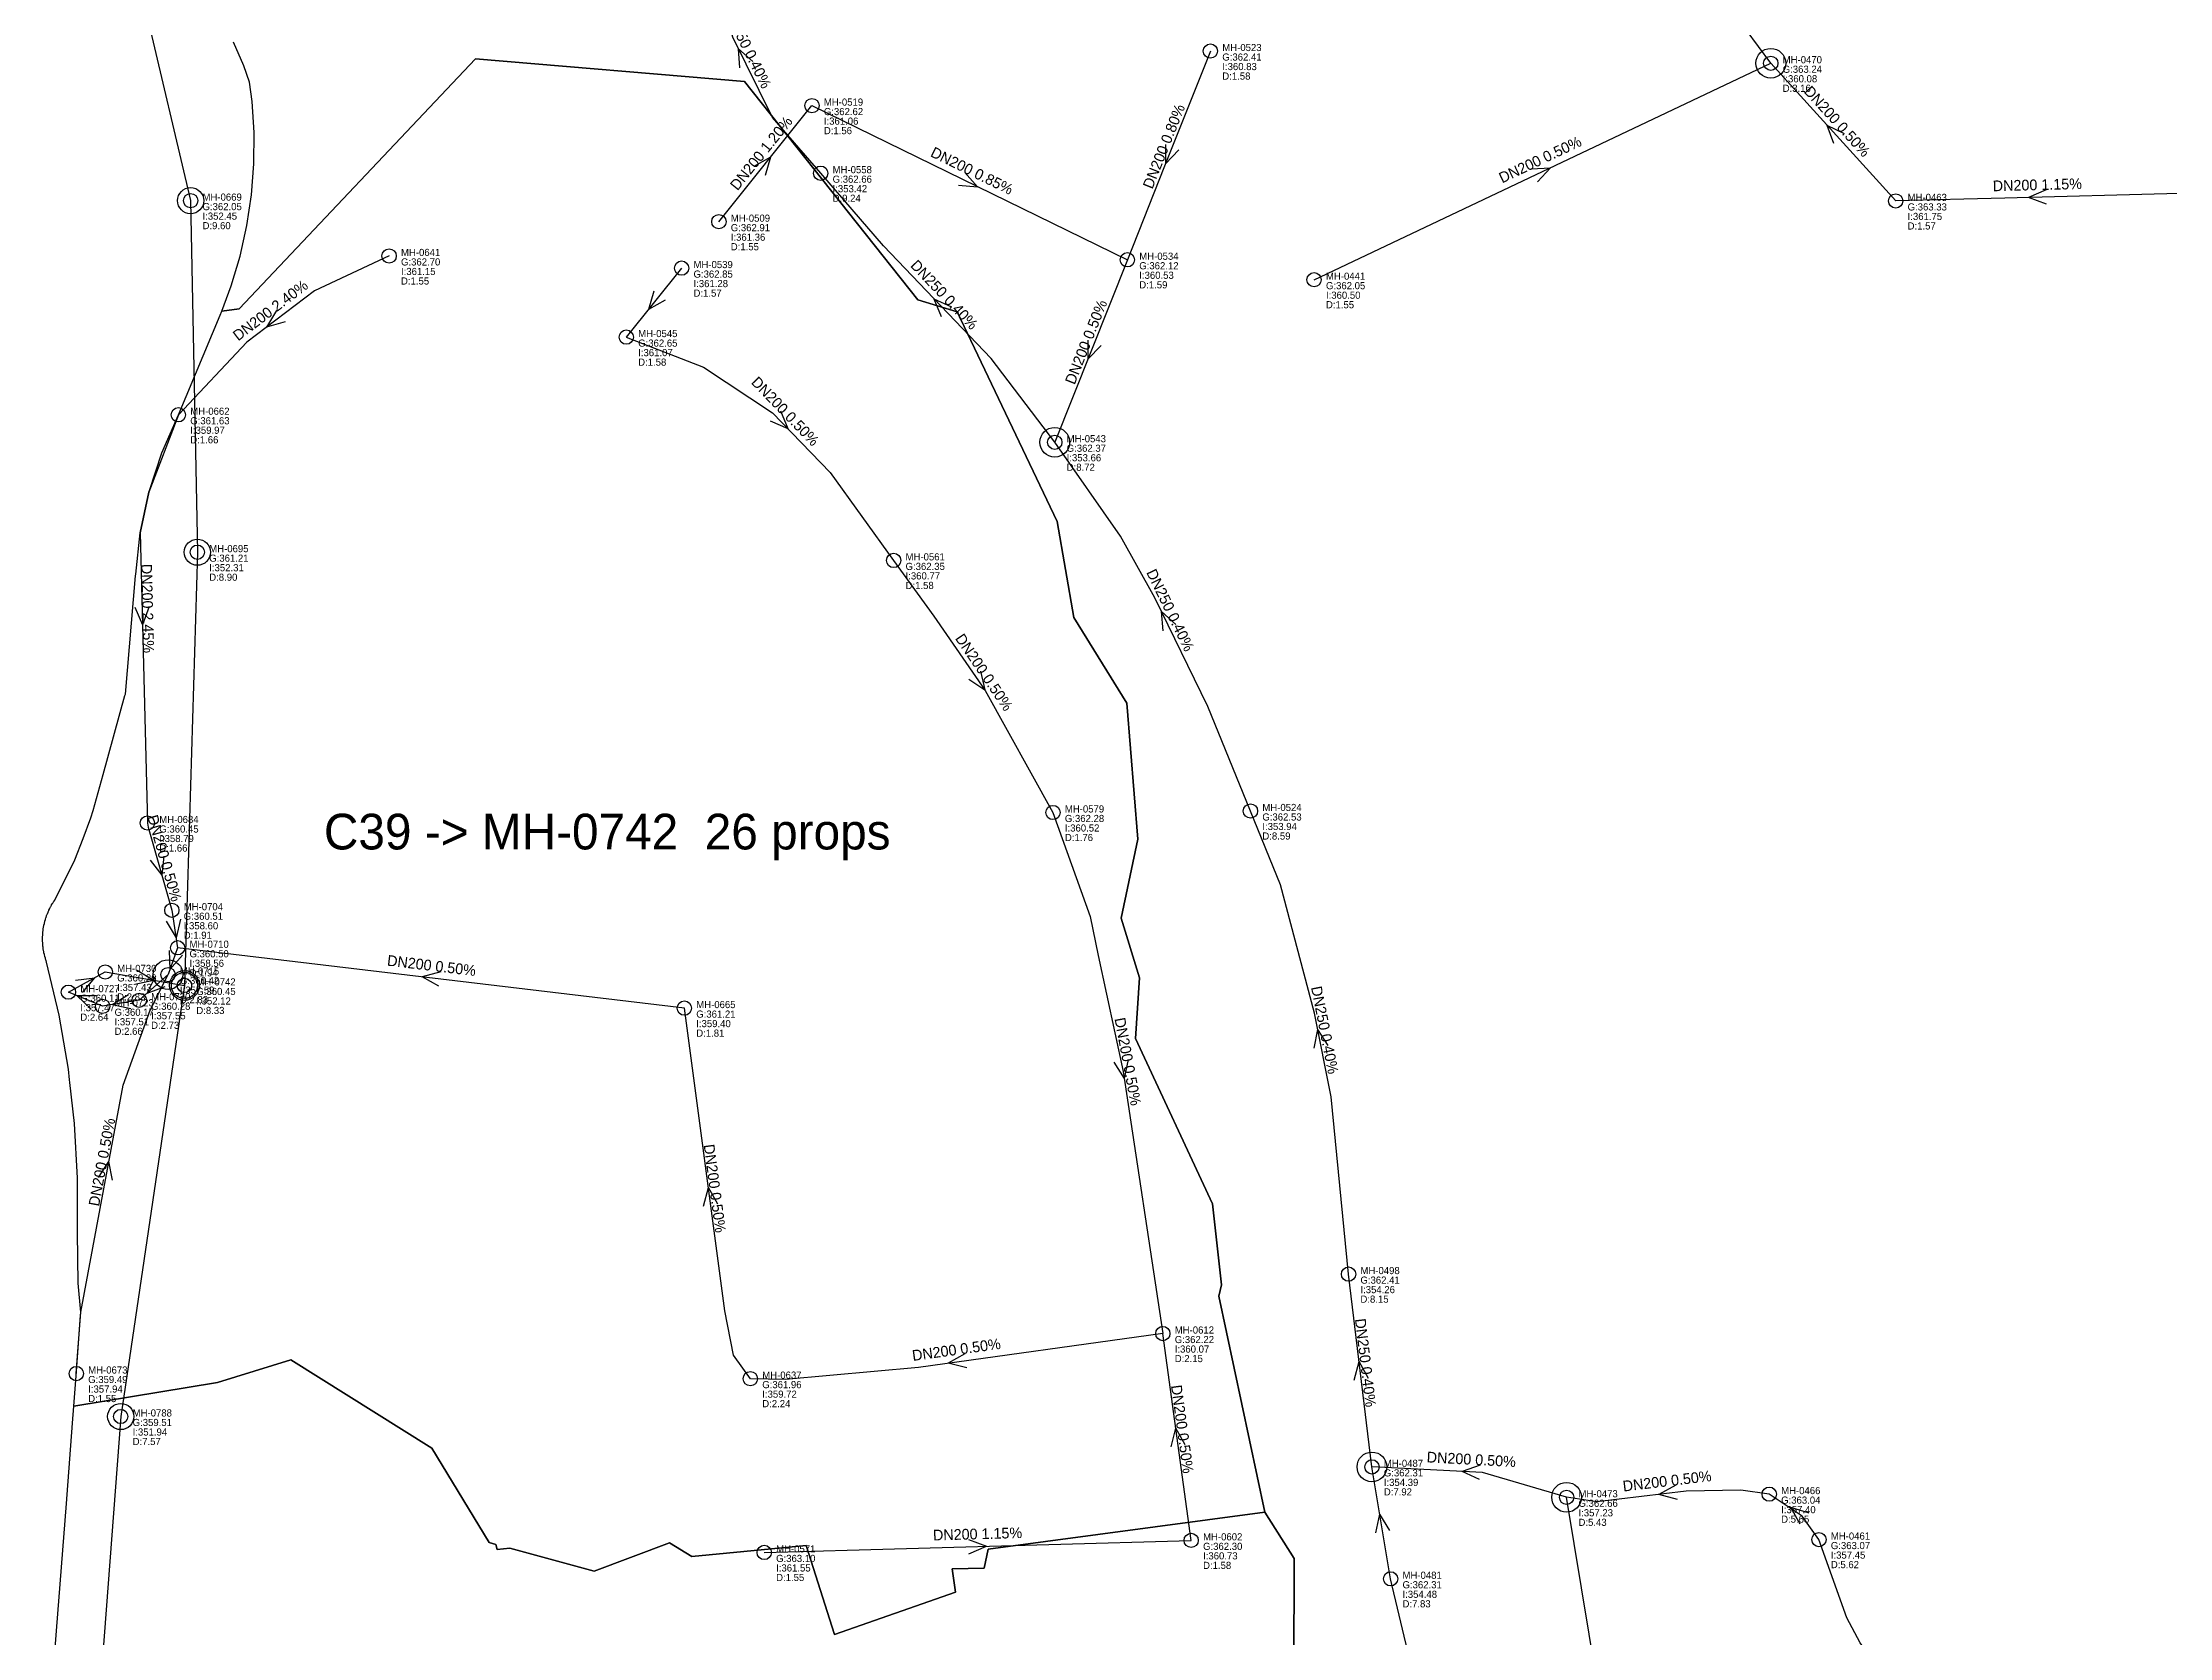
# Model space of a CAD drawing. Header units: metres. Extents: x 449149 to 451990, y 2566737 to 2570847.
# Drawn here: x 450082.3 to 450439.7, y 2569864 to 2570132 of the extents above; entities that cross this region are included whole.
import ezdxf
from ezdxf.enums import TextEntityAlignment as Align

# ---------------------------------------------------------------- set-up
doc = ezdxf.new("R2010")
doc.units = ezdxf.units.M
for name, color, linetype in [('SEW-CATCHMENT', 4, 'Continuous'), ('SEW-CATCHMENT-LABEL', 4, 'Continuous'), ('SEW-DROP', 6, 'Continuous'), ('SEW-LABEL', 2, 'Continuous'), ('SEW-MAIN-PIPE', 5, 'Continuous'), ('SEW-MH', 7, 'Continuous'), ('SEW-MH-LABEL', 8, 'Continuous'), ('SEW-PIPE-DN200', 3, 'Continuous'), ('SEW-PIPE-DN250', 4, 'Continuous'), ('SEW-TRUNK-MH', 7, 'Continuous')]:
    doc.layers.add(name, color=color, linetype=linetype)

msp = doc.modelspace()

# ---------------------------------------------------------------- linework, layer by layer
at = {"layer": 'SEW-CATCHMENT'}
msp.add_lwpolyline([(450123.99, 2569910.63), (450111.7, 2569906.8), (450087.56, 2569902.81), (450087.93, 2569907.92), (450088.66, 2569918.08), (450088.7, 2569918.65), (450088.3, 2569923.52), (450088.14, 2569931.97), (450088.17, 2569941.17), (450087.67, 2569950.34), (450086.89, 2569957.21), (450086.84, 2569957.68), (450086.63, 2569959.48), (450085.06, 2569968.53), (450082.97, 2569977.48), (450082.88, 2569977.75), (450082.86, 2569977.81), (450082.78, 2569978.07), (450082.76, 2569978.13), (450082.68, 2569978.39), (450082.67, 2569978.44), (450082.6, 2569978.71), (450082.59, 2569978.77), (450082.53, 2569979.03), (450082.52, 2569979.09), (450082.49, 2569979.24), (450082.47, 2569979.36), (450082.46, 2569979.4), (450082.41, 2569979.69), (450082.4, 2569979.74), (450082.37, 2569980.01), (450082.36, 2569980.07), (450082.33, 2569980.34), (450082.33, 2569980.4), (450082.31, 2569980.67), (450082.31, 2569980.73), (450082.29, 2569981.01), (450082.29, 2569981.06), (450082.29, 2569981.34), (450082.29, 2569981.38), (450082.29, 2569981.67), (450082.29, 2569981.73), (450082.31, 2569982), (450082.31, 2569982.06), (450082.33, 2569982.33), (450082.33, 2569982.39), (450082.35, 2569982.59), (450082.37, 2569982.72), (450082.4, 2569982.99), (450082.41, 2569983.05), (450082.46, 2569983.32), (450082.46, 2569983.36), (450082.52, 2569983.64), (450082.53, 2569983.7), (450082.59, 2569983.97), (450082.6, 2569984.02), (450082.67, 2569984.29), (450082.68, 2569984.34), (450082.76, 2569984.61), (450082.78, 2569984.66), (450082.86, 2569984.92), (450082.88, 2569984.98), (450082.97, 2569985.24), (450082.98, 2569985.28), (450083.08, 2569985.55), (450083.1, 2569985.6), (450083.21, 2569985.85), (450083.23, 2569985.91), (450083.34, 2569986.16), (450083.37, 2569986.21), (450083.49, 2569986.45), (450083.51, 2569986.51), (450083.64, 2569986.75), (450083.67, 2569986.8), (450083.8, 2569987.04), (450083.82, 2569987.08), (450083.97, 2569987.32), (450084, 2569987.37), (450084.15, 2569987.6), (450084.18, 2569987.65), (450084.33, 2569987.88), (450087.71, 2569994.65), (450089.1, 2569998.23), (450090.43, 2570001.7), (450090.79, 2570002.97), (450092.48, 2570008.98), (450096.13, 2570022.26), (450096.2, 2570022.52), (450097.92, 2570042.38), (450097.94, 2570042.68), (450098.7, 2570049.62), (450100.16, 2570056.44), (450100.26, 2570056.74), (450102.31, 2570063.07), (450105.11, 2570069.46), (450112.13, 2570086.23), (450112.39, 2570086.9), (450115.3, 2570087.28), (450155.05, 2570129.29), (450200.22, 2570125.5), (450229.35, 2570088.77), (450235.95, 2570086.78), (450252.75, 2570051.52), (450255.56, 2570035.4), (450264.49, 2570020.97), (450266.32, 2569998.15), (450263.51, 2569984.87), (450266.58, 2569974.8), (450265.91, 2569964.64), (450278.86, 2569936.81), (450280.4, 2569923.23), (450279.96, 2569921.29), (450287.67, 2569885.04), (450241.19, 2569878.79), (450240.51, 2569875.61), (450235.14, 2569875.48), (450235.71, 2569871.57), (450215.34, 2569864.44), (450210.58, 2569879.42), (450191.41, 2569877.58), (450187.61, 2569879.88), (450174.98, 2569875.12), (450160.83, 2569878.95), (450158.66, 2569878.75), (450158.46, 2569879.59), (450157.36, 2569879.89), (450147.68, 2569895.78), (450123.99, 2569910.63)], close=True, dxfattribs=at)
for points in [[(450292.55, 2569858.44), (450292.62, 2569877.24), (450287.67, 2569885.04), (450279.96, 2569921.29), (450280.4, 2569923.23), (450278.86, 2569936.81), (450265.91, 2569964.64), (450266.58, 2569974.8), (450263.51, 2569984.87), (450266.32, 2569998.15), (450264.49, 2570020.97), (450255.56, 2570035.4), (450252.75, 2570051.52), (450235.95, 2570086.78), (450229.35, 2570088.77), (450200.22, 2570125.5), (450155.05, 2570129.29), (450115.3, 2570087.28), (450112.39, 2570086.9), (450113.99, 2570091.13), (450115.49, 2570096.14), (450116.63, 2570101.25), (450117.41, 2570106.43), (450117.81, 2570111.65), (450117.84, 2570116.89), (450117.5, 2570122.11), (450117.05, 2570125.36), (450116.1, 2570128.09), (450114.38, 2570132.08)], [(450083.93, 2569855.68), (450084.65, 2569865.04), (450085.49, 2569875.77), (450086.32, 2569886.49), (450086.44, 2569888), (450087.35, 2569899.97), (450087.56, 2569902.81), (450111.7, 2569906.8), (450123.99, 2569910.63), (450123.99, 2569910.63), (450147.68, 2569895.78), (450157.36, 2569879.89), (450158.46, 2569879.59), (450158.66, 2569878.75), (450160.83, 2569878.95), (450174.98, 2569875.12), (450187.61, 2569879.88), (450191.41, 2569877.58), (450210.58, 2569879.42), (450215.34, 2569864.44), (450235.71, 2569871.57), (450235.14, 2569875.48), (450240.51, 2569875.61), (450241.19, 2569878.79), (450287.67, 2569885.04), (450292.62, 2569877.24), (450292.55, 2569858.44)]]:
    msp.add_lwpolyline(points, dxfattribs=at)
at = {"layer": 'SEW-DROP'}
for centre in [(450372.68, 2570128.54), (450252.37, 2570064.84), (450103.37, 2569975.36), (450106.13, 2569973.54), (450305.66, 2569892.62), (450338.37, 2569887.51)]:
    msp.add_circle(centre, 2.5, dxfattribs=at)
at = {"layer": 'SEW-LABEL'}
for p, q in [((450199.48, 2570127.75), (450199.23, 2570130.98)), ((450201.64, 2570128.82), (450199.23, 2570130.98)), ((450383.3, 2570115.05), (450382.17, 2570118.08)), ((450385.07, 2570116.67), (450382.17, 2570118.08)), ((450270.98, 2570114.89), (450270.98, 2570111.66)), ((450201.87, 2570111.25), (450204.68, 2570112.84)), ((450203.74, 2570109.74), (450204.68, 2570112.84)), ((450273.21, 2570114), (450270.98, 2570111.66)), ((450332.44, 2570110.79), (450335.67, 2570110.99)), ((450333.47, 2570108.62), (450335.67, 2570110.99)), ((450236.19, 2570108.04), (450239.41, 2570107.8)), ((450237.24, 2570110.2), (450239.41, 2570107.8)), ((450418.96, 2570107.26), (450415.99, 2570105.98)), ((450419.02, 2570104.86), (450415.99, 2570105.98)), ((450185.02, 2570090.23), (450184.08, 2570087.14)), ((450121.59, 2570086.98), (450119.92, 2570084.21)), ((450186.89, 2570088.73), (450184.08, 2570087.14)), ((450233.33, 2570085.91), (450232.13, 2570088.91)), ((450235.07, 2570087.57), (450232.13, 2570088.91)), ((450123.04, 2570085.06), (450119.92, 2570084.21)), ((450257.91, 2570082.01), (450257.92, 2570078.78)), ((450260.14, 2570081.13), (450257.92, 2570078.78)), ((450204.54, 2570068.47), (450207.49, 2570067.14)), ((450206.26, 2570070.14), (450207.49, 2570067.14)), ((450097.81, 2570037.15), (450099.09, 2570034.18)), ((450100.21, 2570037.21), (450099.09, 2570034.18)), ((450270.56, 2570033.16), (450270.33, 2570036.38)), ((450272.72, 2570034.21), (450270.33, 2570036.38)), ((450237.92, 2570025.04), (450240.6, 2570023.23)), ((450239.91, 2570026.38), (450240.6, 2570023.23)), ((450100.36, 2569994.62), (450102.34, 2569992.06)), ((450102.67, 2569995.27), (450102.34, 2569992.06)), ((450103.08, 2569984.33), (450104.72, 2569981.55)), ((450105.45, 2569984.69), (450104.72, 2569981.55)), ((450103.55, 2569979.43), (450103.67, 2569976.2)), ((450105.81, 2569978.63), (450103.67, 2569976.2)), ((450098.2, 2569976.11), (450100.96, 2569974.42)), ((450101.27, 2569975.1), (450099.83, 2569972.21)), ((450149.19, 2569975.82), (450146.06, 2569974.98)), ((450148.9, 2569973.43), (450146.06, 2569974.98)), ((450087.84, 2569974.44), (450091.05, 2569974.83)), ((450090.45, 2569969.55), (450088.13, 2569971.8)), ((450091.36, 2569971.77), (450088.13, 2569971.8)), ((450089, 2569972.33), (450091.05, 2569974.83)), ((450096.74, 2569971.97), (450093.98, 2569970.3)), ((450097.8, 2569973.74), (450100.96, 2569974.42)), ((450102.86, 2569973.31), (450099.83, 2569972.21)), ((450097.13, 2569969.61), (450093.98, 2569970.3)), ((450295.98, 2569962.98), (450296.58, 2569966.16)), ((450298.33, 2569963.44), (450296.58, 2569966.16)), ((450262.32, 2569960.64), (450264.05, 2569957.91)), ((450264.68, 2569961.08), (450264.05, 2569957.91)), ((450091.69, 2569941.24), (450093.43, 2569943.97)), ((450094.05, 2569940.8), (450093.43, 2569943.97)), ((450193.37, 2569936.47), (450194.16, 2569939.6)), ((450195.75, 2569936.79), (450194.16, 2569939.6)), ((450237.28, 2569911.64), (450234.47, 2569910.04)), ((450237.61, 2569909.26), (450234.47, 2569910.04)), ((450302.69, 2569907.18), (450303.52, 2569910.31)), ((450305.07, 2569907.47), (450303.52, 2569910.31)), ((450271.92, 2569896), (450272.7, 2569899.14)), ((450274.3, 2569896.33), (450272.7, 2569899.14)), ((450323.87, 2569892.91), (450320.81, 2569891.87)), ((450323.74, 2569890.51), (450320.81, 2569891.87)), ((450356.71, 2569889.53), (450353.87, 2569887.98)), ((450356.99, 2569887.15), (450353.87, 2569887.98)), ((450377.6, 2569882.97), (450376.04, 2569885.8)), ((450379.12, 2569884.82), (450376.04, 2569885.8)), ((450306.29, 2569881.54), (450306.98, 2569884.7)), ((450308.66, 2569881.93), (450306.98, 2569884.7)), ((450237.89, 2569880.41), (450240.92, 2569879.3)), ((450237.95, 2569878.01), (450240.92, 2569879.3))]:
    msp.add_line(p, q, dxfattribs=at)
at = {"layer": 'SEW-MAIN-PIPE'}
for points in [[(450099.72, 2570137.07), (450107.17, 2570105.45)], [(450107.17, 2570105.45), (450108.3, 2570046.36)], [(450108.3, 2570046.36), (450106.13, 2569973.54)], [(450106.13, 2569973.54), (450095.43, 2569901.09)], [(450095.43, 2569901.09), (450089.88, 2569828)]]:
    msp.add_lwpolyline(points, dxfattribs=at)
at = {"layer": 'SEW-MH'}
for centre in [(450278.52, 2570130.59), (450372.68, 2570128.54), (450211.57, 2570121.42), (450213.04, 2570110.06), (450107.17, 2570105.45), (450393.67, 2570105.4), (450195.93, 2570101.91), (450140.52, 2570096.15), (450264.57, 2570095.51), (450189.67, 2570094.11), (450295.94, 2570092.16), (450180.37, 2570082.51), (450105.11, 2570069.46), (450252.37, 2570064.84), (450108.3, 2570046.36), (450225.3, 2570044.98), (450252.07, 2570002.61), (450285.25, 2570002.86), (450099.91, 2570000.84), (450104.01, 2569986.18), (450104.98, 2569979.87), (450092.83, 2569975.81), (450103.37, 2569975.36), (450086.64, 2569972.41), (450098.53, 2569971.05), (450106.13, 2569973.54), (450092.39, 2569970.04), (450190.13, 2569969.73), (450301.73, 2569925.02), (450270.53, 2569915.03), (450087.96, 2569908.31), (450201.22, 2569907.45), (450095.43, 2569901.09), (450305.66, 2569892.62), (450372.42, 2569888.04), (450338.37, 2569887.51), (450203.55, 2569878.24), (450275.29, 2569880.27), (450380.77, 2569880.4), (450308.8, 2569873.81)]:
    msp.add_circle(centre, 1.2, dxfattribs=at)
at = {"layer": 'SEW-PIPE-DN200'}
for points in [[(450372.68, 2570128.54), (450343.65, 2570167.85), (450338.4, 2570180.72), (450336.05, 2570194.43), (450336.17, 2570203.71)], [(450278.52, 2570130.59), (450270.83, 2570111.26), (450264.57, 2570095.51)], [(450295.94, 2570092.16), (450372.68, 2570128.54)], [(450393.67, 2570105.4), (450372.68, 2570128.54)], [(450195.93, 2570101.91), (450211.57, 2570121.42)], [(450211.57, 2570121.42), (450264.57, 2570095.51)], [(450441.31, 2570106.64), (450412.02, 2570105.88), (450393.67, 2570105.4)], [(450140.52, 2570096.15), (450127.98, 2570090.32), (450116.6, 2570081.68), (450105.11, 2570069.46)], [(450189.67, 2570094.11), (450180.37, 2570082.51)], [(450264.57, 2570095.51), (450252.37, 2570064.84)], [(450180.37, 2570082.51), (450193.35, 2570077.47), (450204.95, 2570069.77), (450214.63, 2570059.76), (450225.3, 2570044.98)], [(450105.11, 2570069.46), (450100.16, 2570056.44), (450098.7, 2570049.62), (450099.91, 2570000.84)], [(450225.3, 2570044.98), (450232.06, 2570035.6), (450240.69, 2570023.11), (450252.07, 2570002.61)], [(450099.91, 2570000.84), (450100.03, 2570000.16), (450104.01, 2569986.18)], [(450252.07, 2570002.61), (450252.07, 2570002.61), (450258.29, 2569985.14), (450259.68, 2569978.59), (450263.84, 2569959.08), (450270.53, 2569915.03)], [(450104.01, 2569986.18), (450104.98, 2569979.87)], [(450104.98, 2569979.87), (450103.37, 2569975.36)], [(450190.13, 2569969.73), (450104.98, 2569979.87)], [(450086.64, 2569972.41), (450086.64, 2569972.41), (450092.83, 2569975.81)], [(450087.96, 2569908.31), (450088.7, 2569918.65), (450095.82, 2569956.81), (450100.36, 2569969.38), (450103.37, 2569975.36)], [(450092.83, 2569975.81), (450106.13, 2569973.54)], [(450103.37, 2569975.36), (450098.53, 2569971.05), (450098.53, 2569971.05)], [(450092.39, 2569970.04), (450092.39, 2569970.04), (450086.64, 2569972.41)], [(450098.53, 2569971.05), (450092.39, 2569970.04)], [(450201.22, 2569907.45), (450198.37, 2569911.42), (450196.94, 2569918.88), (450190.13, 2569969.73)], [(450270.53, 2569915.03), (450229.48, 2569909.35), (450207.1, 2569907.29), (450201.22, 2569907.45), (450201.22, 2569907.45)], [(450275.29, 2569880.27), (450270.53, 2569915.03)], [(450308.8, 2569873.81), (450305.66, 2569892.62)], [(450338.37, 2569887.51), (450324.24, 2569891.69), (450305.66, 2569892.62)], [(450372.42, 2569888.04), (450372.42, 2569888.04), (450367.62, 2569888.72), (450358.44, 2569888.53), (450343.47, 2569886.74), (450338.37, 2569887.51)], [(450349.78, 2569818.45), (450338.37, 2569887.51)], [(450380.77, 2569880.4), (450380.77, 2569880.4), (450377.97, 2569884.34), (450372.42, 2569888.04)], [(450203.55, 2569878.24), (450275.29, 2569880.27)], [(450422.94, 2569808.27), (450419.2, 2569819.77), (450415.81, 2569826.06), (450401.26, 2569843.88), (450387.7, 2569863.07), (450385.47, 2569867.26), (450380.77, 2569880.4)], [(450321.08, 2569801.73), (450318.89, 2569824.39), (450313.73, 2569853.12), (450308.8, 2569873.81)]]:
    msp.add_lwpolyline(points, dxfattribs=at)
at = {"layer": 'SEW-PIPE-DN250'}
for points in [[(450213.04, 2570110.06), (450204.92, 2570119.44), (450198.26, 2570132.95), (450195.7, 2570142.65), (450194.72, 2570152.64), (450194.72, 2570152.64)], [(450252.37, 2570064.84), (450241.67, 2570078.9), (450223.61, 2570097.84), (450213.04, 2570110.06)], [(450285.25, 2570002.86), (450278.08, 2570020.44), (450269.19, 2570038.72), (450263.43, 2570049.03), (450252.37, 2570064.84)], [(450301.73, 2569925.02), (450298.81, 2569954.83), (450296.03, 2569968.91), (450290.3, 2569990.46), (450285.25, 2570002.86)], [(450305.66, 2569892.62), (450301.73, 2569925.02)]]:
    msp.add_lwpolyline(points, dxfattribs=at)
at = {"layer": 'SEW-TRUNK-MH'}
for centre in [(450107.17, 2570105.45), (450108.3, 2570046.36), (450106.13, 2569973.54), (450095.43, 2569901.09)]:
    msp.add_circle(centre, 2.2, dxfattribs=at)

# ---------------------------------------------------------------- texts
at = {"layer": 'SEW-CATCHMENT-LABEL'}
msp.add_text('C39 -> MH-0742  26 props', height=6, dxfattribs=at).set_placement((450177.17, 2569996.4), align=Align.CENTER)
at = {"layer": 'SEW-LABEL'}
for s, rotation, p in [('DN250 0.40%', 296.2271, (450199.9, 2570130.83)), ('DN200 0.80%', 68.2865, (450271.54, 2570114.25)), ('DN200 0.50%', 312.2141, (450383.18, 2570118.17)), ('DN200 1.20%', 51.2745, (450203.75, 2570112.87)), ('DN200 0.85%', -26.0505, (450238.07, 2570109.66)), ('DN200 0.50%', 25.3639, (450334.31, 2570111.55)), ('DN200 1.15%', 1.4894, (450417.49, 2570107.22)), ('DN250 0.40%', 313.6452, (450233.16, 2570089.02)), ('DN200 2.40%', 37.1882, (450121.12, 2570086.31)), ('DN200 0.50%', 68.3221, (450258.47, 2570081.37)), ('DN200 0.50%', -45.9583, (450206.44, 2570069.42)), ('DN200 2.45%', -88.5791, (450099.05, 2570036.88)), ('DN250 0.40%', 295.9491, (450270.98, 2570036.23)), ('DN200 0.50%', -55.8619, (450239.76, 2570025.67)), ('DN200 0.50%', -74.1033, (450101.93, 2569994.7)), ('DN200 0.50%', 353.2051, (450147.55, 2569976)), ('DN250 0.40%', 281.1475, (450296.87, 2569965.88)), ('DN200 0.50%', -79.4038, (450263.78, 2569960.59)), ('DN200 0.50%', 79.4211, (450093.15, 2569943.69)), ('DN200 0.50%', 277.6308, (450194.36, 2569939.31)), ('DN200 0.50%', 7.8746, (450235.96, 2569911.45)), ('DN250 0.40%', 276.9044, (450303.7, 2569910.02)), ('DN200 0.50%', 277.8081, (450272.91, 2569898.85)), ('DN200 0.50%', 356.9213, (450322.31, 2569892.99)), ('DN200 0.50%', 6.8234, (450355.36, 2569889.36)), ('DN200 1.15%', 1.6228, (450239.42, 2569880.46))]:
    msp.add_text(s, height=1.8, rotation=rotation, dxfattribs=at).set_placement(p, align=Align.CENTER)
at = {"layer": 'SEW-MH-LABEL'}
for s, p in [('G:362.41', (450280.52, 2570128.99)), ('MH-0523', (450280.52, 2570130.59)), ('I:360.83', (450280.52, 2570127.39)), ('MH-0470', (450374.68, 2570128.54)), ('D:1.58', (450280.52, 2570125.79)), ('G:363.24', (450374.68, 2570126.94)), ('I:360.08', (450374.68, 2570125.34)), ('MH-0519', (450213.57, 2570121.42)), ('D:3.16', (450374.68, 2570123.74)), ('G:362.62', (450213.57, 2570119.82)), ('I:361.06', (450213.57, 2570118.22)), ('D:1.56', (450213.57, 2570116.62)), ('MH-0558', (450215.04, 2570110.06)), ('G:362.66', (450215.04, 2570108.46)), ('I:353.42', (450215.04, 2570106.86)), ('G:362.05', (450109.17, 2570103.85)), ('MH-0669', (450109.17, 2570105.45)), ('D:9.24', (450215.04, 2570105.26)), ('G:363.33', (450395.67, 2570103.8)), ('MH-0463', (450395.67, 2570105.4)), ('D:9.60', (450109.17, 2570100.65)), ('I:352.45', (450109.17, 2570102.25)), ('G:362.91', (450197.93, 2570100.31)), ('MH-0509', (450197.93, 2570101.91)), ('D:1.57', (450395.67, 2570100.6)), ('I:361.75', (450395.67, 2570102.2)), ('MH-0641', (450142.52, 2570096.15)), ('D:1.55', (450197.93, 2570097.11)), ('I:361.36', (450197.93, 2570098.71)), ('MH-0534', (450266.57, 2570095.51)), ('G:362.70', (450142.52, 2570094.55)), ('I:361.15', (450142.52, 2570092.95)), ('G:362.85', (450191.67, 2570092.51)), ('MH-0539', (450191.67, 2570094.11)), ('G:362.12', (450266.57, 2570093.91)), ('I:360.53', (450266.57, 2570092.31)), ('MH-0441', (450297.94, 2570092.16)), ('D:1.55', (450142.52, 2570091.35)), ('D:1.57', (450191.67, 2570089.31)), ('I:361.28', (450191.67, 2570090.91)), ('D:1.59', (450266.57, 2570090.71)), ('G:362.05', (450297.94, 2570090.56)), ('I:360.50', (450297.94, 2570088.96)), ('D:1.55', (450297.94, 2570087.36)), ('G:362.65', (450182.37, 2570080.91)), ('MH-0545', (450182.37, 2570082.51)), ('D:1.58', (450182.37, 2570077.71)), ('I:361.07', (450182.37, 2570079.31)), ('G:361.63', (450107.11, 2570067.86)), ('MH-0662', (450107.11, 2570069.46)), ('D:1.66', (450107.11, 2570064.66)), ('I:359.97', (450107.11, 2570066.26)), ('G:362.37', (450254.37, 2570063.24)), ('MH-0543', (450254.37, 2570064.84)), ('D:8.72', (450254.37, 2570060.04)), ('I:353.66', (450254.37, 2570061.64)), ('MH-0695', (450110.3, 2570046.36)), ('G:361.21', (450110.3, 2570044.76)), ('I:352.31', (450110.3, 2570043.16)), ('G:362.35', (450227.3, 2570043.38)), ('MH-0561', (450227.3, 2570044.98)), ('I:360.77', (450227.3, 2570041.78)), ('D:8.90', (450110.3, 2570041.56)), ('D:1.58', (450227.3, 2570040.18)), ('MH-0579', (450254.07, 2570002.61)), ('MH-0524', (450287.25, 2570002.86)), ('G:360.45', (450101.91, 2569999.24)), ('MH-0684', (450101.91, 2570000.84)), ('G:362.28', (450254.07, 2570001.01)), ('I:360.52', (450254.07, 2569999.41)), ('G:362.53', (450287.25, 2570001.26)), ('I:353.94', (450287.25, 2569999.66)), ('D:1.66', (450101.91, 2569996.04)), ('I:358.79', (450101.91, 2569997.64)), ('D:1.76', (450254.07, 2569997.81)), ('D:8.59', (450287.25, 2569998.06)), ('G:360.51', (450106.01, 2569984.58)), ('MH-0704', (450106.01, 2569986.18)), ('D:1.91', (450106.01, 2569981.38)), ('I:358.60', (450106.01, 2569982.98)), ('G:360.50', (450106.98, 2569978.27)), ('MH-0710', (450106.98, 2569979.87)), ('G:360.26', (450094.83, 2569974.21)), ('MH-0730', (450094.83, 2569975.81)), ('G:360.42', (450105.37, 2569973.76)), ('MH-0715', (450105.37, 2569975.36)), ('D:1.94', (450106.98, 2569975.07)), ('I:358.56', (450106.98, 2569976.67)), ('G:360.11', (450088.64, 2569970.81)), ('MH-0727', (450088.64, 2569972.41)), ('D:2.83', (450094.83, 2569971.01)), ('I:357.43', (450094.83, 2569972.61)), ('MH-0720', (450100.53, 2569971.05)), ('D:2.83', (450105.37, 2569970.56)), ('I:357.59', (450105.37, 2569972.16)), ('G:360.45', (450108.13, 2569971.94)), ('MH-0742', (450108.13, 2569973.54)), ('I:352.12', (450108.13, 2569970.34)), ('D:2.64', (450088.64, 2569967.61)), ('I:357.47', (450088.64, 2569969.21)), ('G:360.17', (450094.39, 2569968.44)), ('MH-0723', (450094.39, 2569970.04)), ('I:357.51', (450094.39, 2569966.84)), ('G:360.28', (450100.53, 2569969.45)), ('I:357.55', (450100.53, 2569967.85)), ('D:8.33', (450108.13, 2569968.74)), ('G:361.21', (450192.13, 2569968.13)), ('MH-0665', (450192.13, 2569969.73)), ('I:359.40', (450192.13, 2569966.53)), ('D:2.66', (450094.39, 2569965.24)), ('D:2.73', (450100.53, 2569966.25)), ('D:1.81', (450192.13, 2569964.93)), ('MH-0498', (450303.73, 2569925.02)), ('G:362.41', (450303.73, 2569923.42)), ('D:8.15', (450303.73, 2569920.22)), ('I:354.26', (450303.73, 2569921.82)), ('G:362.22', (450272.53, 2569913.43)), ('MH-0612', (450272.53, 2569915.03)), ('D:2.15', (450272.53, 2569910.23)), ('I:360.07', (450272.53, 2569911.83)), ('G:359.49', (450089.96, 2569906.71)), ('MH-0673', (450089.96, 2569908.31)), ('G:361.96', (450203.22, 2569905.85)), ('MH-0637', (450203.22, 2569907.45)), ('D:1.55', (450089.96, 2569903.51)), ('I:357.94', (450089.96, 2569905.11)), ('D:2.24', (450203.22, 2569902.65)), ('I:359.72', (450203.22, 2569904.25)), ('G:359.51', (450097.43, 2569899.49)), ('MH-0788', (450097.43, 2569901.09)), ('D:7.57', (450097.43, 2569896.29)), ('I:351.94', (450097.43, 2569897.89)), ('MH-0487', (450307.66, 2569892.62)), ('G:362.31', (450307.66, 2569891.02)), ('I:354.39', (450307.66, 2569889.42)), ('MH-0466', (450374.42, 2569888.04)), ('D:7.92', (450307.66, 2569887.82)), ('G:362.66', (450340.37, 2569885.91)), ('MH-0473', (450340.37, 2569887.51)), ('G:363.04', (450374.42, 2569886.44)), ('I:357.40', (450374.42, 2569884.84)), ('D:5.43', (450340.37, 2569882.71)), ('I:357.23', (450340.37, 2569884.31)), ('D:5.65', (450374.42, 2569883.24)), ('MH-0571', (450205.55, 2569878.24)), ('G:362.30', (450277.29, 2569878.67)), ('MH-0602', (450277.29, 2569880.27)), ('G:363.07', (450382.77, 2569878.8)), ('MH-0461', (450382.77, 2569880.4)), ('I:357.45', (450382.77, 2569877.2)), ('G:363.10', (450205.55, 2569876.64)), ('I:361.55', (450205.55, 2569875.04)), ('D:1.58', (450277.29, 2569875.47)), ('I:360.73', (450277.29, 2569877.07)), ('MH-0481', (450310.8, 2569873.81)), ('D:5.62', (450382.77, 2569875.6)), ('D:1.55', (450205.55, 2569873.44)), ('G:362.31', (450310.8, 2569872.21)), ('I:354.48', (450310.8, 2569870.61)), ('D:7.83', (450310.8, 2569869.01))]:
    msp.add_text(s, height=1.2, dxfattribs=at).set_placement(p)

doc.saveas('drawing.dxf')
